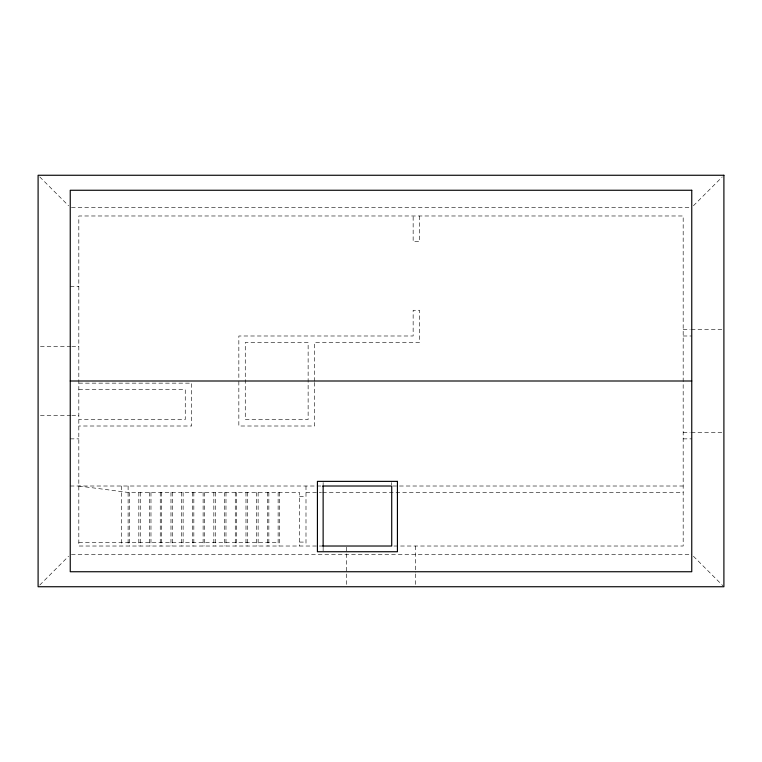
<?xml version="1.0" encoding="UTF-8"?>
<svg xmlns="http://www.w3.org/2000/svg" width="762" height="762" viewBox="0 0 762 762"><rect width="100%" height="100%" fill="white"/><g stroke="black" fill="none" stroke-linecap="round" stroke-linejoin="round"><path stroke-width="0.57" stroke-dasharray="3.81 2.86" d="M39.748 585.092L68.599 556.241M693.401 205.759L722.252 176.908M71.438 207.407L690.562 207.407M70.247 286.702L78.819 286.702M683.181 329.565L690.162 329.565M691.324 329.565L722.738 329.565M683.181 335.994L691.753 335.994M40.424 346.71L70.675 346.71M71.838 346.71L78.819 346.71M78.819 383.143L191.691 383.143L191.691 426.006L78.819 426.006M78.819 389.572L185.261 389.572L185.261 419.576L78.819 419.576M40.424 415.29L70.675 415.29M71.838 415.29L78.819 415.29M683.181 432.435L690.162 432.435M691.324 432.435L722.738 432.435M70.247 438.864L78.819 438.864M683.181 438.864L691.753 438.864M70.247 486.013L323.136 486.013M392.849 486.013L683.181 486.013M305.991 492.442L321.459 492.442M322.65 492.442L683.181 492.442M299.561 496.367L305.991 496.367M299.561 542.087L305.991 542.087M78.819 542.449L278.13 542.449M323.136 546.021L78.819 546.021L78.819 215.979L683.181 215.979L683.181 546.021L392.821 546.021M71.438 554.593L691.753 554.593M78.819 486.013L128.111 492.442L299.561 492.442L299.561 546.021M693.401 556.241L723.071 585.911M39.748 176.908L68.599 205.759M419.576 215.979L419.576 241.697L413.147 241.697L413.147 215.979M415.29 546.021L415.29 572.776M415.29 573.938L415.29 586.74M391.716 482.537L391.716 484.851M346.71 547.183L346.71 572.776M346.71 573.938L346.71 586.74M323.136 482.537L323.136 484.851M323.136 547.164L323.136 551.736M314.563 381.276L314.563 342.424L419.576 342.424L419.576 310.277L413.147 310.277L413.147 335.994L238.839 335.994L238.839 378.628M314.563 382.448L314.563 426.006L238.839 426.006L238.839 379.819M305.991 486.013L305.991 546.021M279.559 492.442L279.559 546.021M278.13 492.442L278.13 546.021M268.843 492.442L268.843 546.021M267.414 492.442L267.414 546.021M258.127 492.442L258.127 546.021M256.699 492.442L256.699 546.021M247.412 492.442L247.412 546.021M245.983 492.442L245.983 546.021M236.696 492.442L236.696 546.021M235.268 492.442L235.268 546.021M225.981 492.442L225.981 546.021M224.552 492.442L224.552 546.021M215.265 492.442L215.265 546.021M213.836 492.442L213.836 546.021M204.549 492.442L204.549 546.021M203.121 492.442L203.121 546.021M193.834 492.442L193.834 546.021M192.405 492.442L192.405 546.021M183.118 492.442L183.118 546.021M181.689 492.442L181.689 546.021M172.403 492.442L172.403 546.021M170.974 492.442L170.974 546.021M161.687 492.442L161.687 546.021M160.258 492.442L160.258 546.021M150.971 492.442L150.971 546.021M149.542 492.442L149.542 546.021M140.256 492.442L140.256 546.021M138.827 492.442L138.827 546.021M129.54 492.442L129.54 546.021M128.111 486.013L128.111 546.021M121.682 486.013L121.682 546.021M308.134 342.424L245.269 342.424L245.269 419.576L308.134 419.576L308.134 342.424"/><path stroke-width="1.14" d="M70.247 381L691.753 381M322.65 486.013L391.716 486.013L391.716 546.021L322.65 546.021M323.136 486.013L323.136 546.021M723.9 175.26L38.1 175.26L38.1 586.74L723.9 586.74L723.9 175.26M691.753 190.262L70.247 190.262L70.247 571.738L691.753 571.738L691.753 190.262M397.431 481.374L317.421 481.374L317.421 551.736L397.431 551.736L397.431 481.374"/></g></svg>
